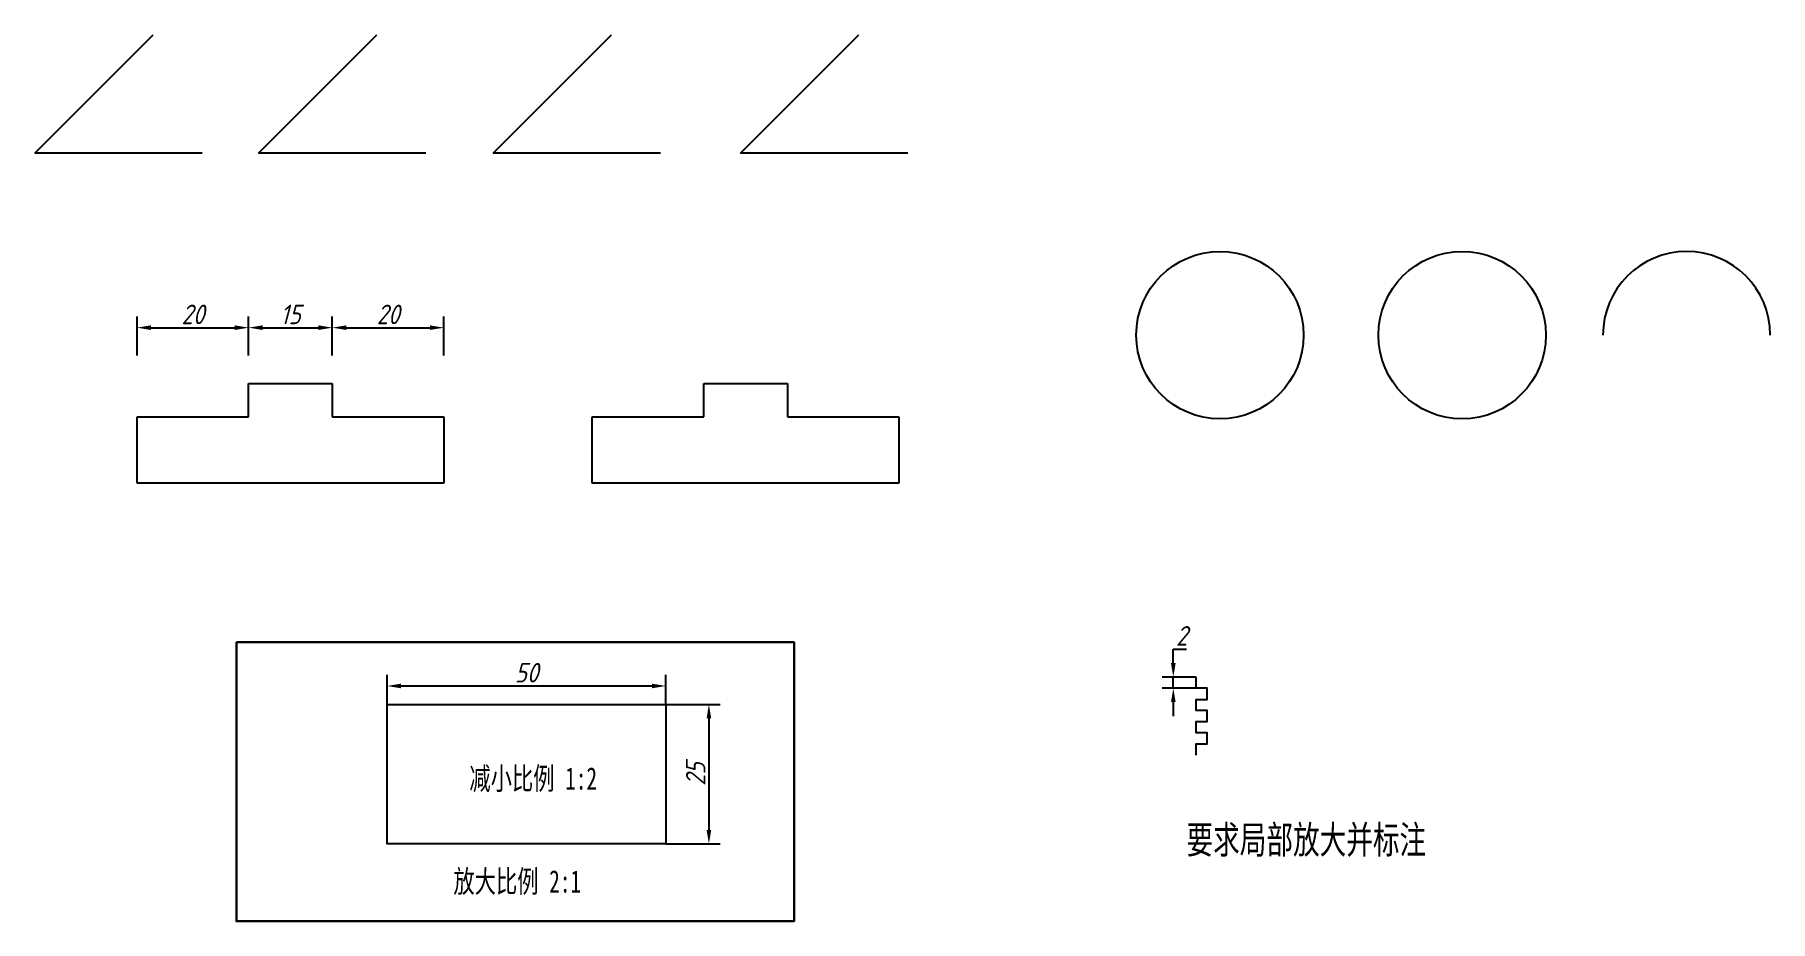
# Model space of a CAD drawing. Header units: millimetres. Extents: x 250 to 561, y 95 to 254.
import ezdxf

# ---------------------------------------------------------------- set-up
doc = ezdxf.new("R2010")
doc.units = ezdxf.units.MM
doc.styles.add('GB3.5', font='gbeitc.shx', dxfattribs={"bigfont": 'gbcbig.shx'})
doc.styles.add('仿宋', font='', dxfattribs={"width": 0.7})
doc.styles.get('仿宋').set_extended_font_data('FangSong')
doc.dimstyles.new('GD', dxfattribs={"dimtxt": 3.5, "dimasz": 2.5, "dimexe": 2, "dimexo": 2, "dimtad": 1, "dimtoh": 1, "dimdec": 3, "dimdsep": 46, "dimtxsty": 'GB3.5', "dimcen": 2.5, "dimadec": 3, "dimazin": 2, "dimtfac": 1, "dimtdec": 3, "dimtmove": 0, "dimatfit": 3, "dimfxl": 0, "dimarcsym": 0})
doc.dimstyles.new('正常标注', dxfattribs={"dimtxt": 3.5, "dimasz": 2.5, "dimexe": 2, "dimexo": 0, "dimtad": 1, "dimtoh": 1, "dimdec": 3, "dimdsep": 46, "dimtxsty": 'GB3.5', "dimcen": 2.5, "dimadec": 3, "dimazin": 2, "dimtfac": 1, "dimtdec": 3, "dimtmove": 0, "dimatfit": 3, "dimfxl": 0, "dimarcsym": 0})

# ---------------------------------------------------------------- blocks, each defined once
blk = doc.blocks.new('*D1')
at = {"color": 0, "lineweight": -2, "transparency": 16777216}
for p, q in [((288.41, 196.52), (288.41, 203.52)), ((303.41, 196.52), (303.41, 203.52)), ((290.91, 201.52), (300.91, 201.52))]:
    blk.add_line(p, q, dxfattribs=at)
at = {"color": 0, "transparency": 16777216}
for points in [[(290.91, 201.94), (290.91, 201.11), (288.41, 201.52)], [(300.91, 201.94), (300.91, 201.11), (303.41, 201.52)]]:
    blk.add_solid(points, dxfattribs=at)
at = {"layer": 'Defpoints', "color": 0, "transparency": 16777216}
for p in [(303.41, 201.52), (288.41, 191.52), (303.41, 191.52)]:
    blk.add_point(p, dxfattribs=at)
at = {"color": 0, "transparency": 16777216, "insert": (295.91, 203.9), "char_height": 3.5, "attachment_point": 5, "style": 'GB3.5'}
blk.add_mtext('15', dxfattribs=at)
blk = doc.blocks.new('*D2')
at = {"color": 0, "lineweight": -2, "transparency": 16777216}
for p, q in [((268.41, 196.52), (268.41, 203.52)), ((288.41, 196.52), (288.41, 203.52)), ((270.91, 201.52), (285.91, 201.52))]:
    blk.add_line(p, q, dxfattribs=at)
at = {"color": 0, "transparency": 16777216}
for points in [[(270.91, 201.94), (270.91, 201.11), (268.41, 201.52)], [(285.91, 201.94), (285.91, 201.11), (288.41, 201.52)]]:
    blk.add_solid(points, dxfattribs=at)
at = {"layer": 'Defpoints', "color": 0, "transparency": 16777216}
for p in [(288.41, 201.52), (268.41, 185.52), (288.41, 185.52)]:
    blk.add_point(p, dxfattribs=at)
at = {"color": 0, "transparency": 16777216, "insert": (278.41, 203.9), "char_height": 3.5, "attachment_point": 5, "style": 'GB3.5'}
blk.add_mtext('20', dxfattribs=at)
blk = doc.blocks.new('*D3')
at = {"color": 0, "lineweight": -2, "transparency": 16777216}
for p, q in [((303.41, 196.52), (303.41, 203.52)), ((323.41, 196.52), (323.41, 203.52)), ((305.91, 201.52), (320.91, 201.52))]:
    blk.add_line(p, q, dxfattribs=at)
at = {"color": 0, "transparency": 16777216}
for points in [[(305.91, 201.94), (305.91, 201.11), (303.41, 201.52)], [(320.91, 201.94), (320.91, 201.11), (323.41, 201.52)]]:
    blk.add_solid(points, dxfattribs=at)
at = {"layer": 'Defpoints', "color": 0, "transparency": 16777216}
for p in [(323.41, 201.52), (303.41, 185.52), (323.41, 185.52)]:
    blk.add_point(p, dxfattribs=at)
at = {"color": 0, "transparency": 16777216, "insert": (313.41, 203.9), "char_height": 3.5, "attachment_point": 5, "style": 'GB3.5'}
blk.add_mtext('20', dxfattribs=at)
blk = doc.blocks.new('*D5')
at = {"color": 0, "lineweight": -2, "transparency": 16777216}
for p, q in [((363.23, 134.01), (372.93, 134.01)), ((370.93, 131.51), (370.93, 111.51)), ((363.23, 109.01), (372.93, 109.01))]:
    blk.add_line(p, q, dxfattribs=at)
at = {"color": 0, "transparency": 16777216}
for points in [[(370.52, 131.51), (371.35, 131.51), (370.93, 134.01)], [(370.52, 111.51), (371.35, 111.51), (370.93, 109.01)]]:
    blk.add_solid(points, dxfattribs=at)
at = {"layer": 'Defpoints', "color": 0, "transparency": 16777216}
for p in [(363.23, 134.01), (363.23, 109.01), (370.93, 109.01)]:
    blk.add_point(p, dxfattribs=at)
at = {"color": 0, "transparency": 16777216, "insert": (368.56, 121.51), "char_height": 3.5, "attachment_point": 5, "rotation": 90, "style": 'GB3.5'}
blk.add_mtext('25', dxfattribs=at)
blk = doc.blocks.new('*D9')
at = {"color": 0, "lineweight": -2, "transparency": 16777216}
for p, q in [((313.23, 134.01), (313.23, 139.31)), ((315.73, 137.31), (360.73, 137.31)), ((363.23, 134.01), (363.23, 139.31))]:
    blk.add_line(p, q, dxfattribs=at)
at = {"color": 0, "transparency": 16777216}
for points in [[(315.73, 137.72), (315.73, 136.89), (313.23, 137.31)], [(360.73, 137.72), (360.73, 136.89), (363.23, 137.31)]]:
    blk.add_solid(points, dxfattribs=at)
at = {"layer": 'Defpoints', "color": 0, "transparency": 16777216}
for p in [(363.23, 137.31), (313.23, 134.01), (363.23, 134.01)]:
    blk.add_point(p, dxfattribs=at)
at = {"color": 0, "transparency": 16777216, "insert": (338.23, 139.68), "char_height": 3.5, "attachment_point": 5, "style": 'GB3.5'}
blk.add_mtext('50', dxfattribs=at)
blk = doc.blocks.new('*D12')
at = {"color": 0, "lineweight": -2, "transparency": 16777216}
for p, q in [((454.19, 141.41), (454.19, 143.91)), ((454.19, 143.91), (456.56, 143.91)), ((458.29, 138.91), (452.19, 138.91)), ((458.29, 136.91), (452.19, 136.91)), ((454.19, 136.91), (454.19, 138.91)), ((454.19, 134.41), (454.19, 131.91))]:
    blk.add_line(p, q, dxfattribs=at)
at = {"color": 0, "transparency": 16777216}
for points in [[(453.77, 141.41), (454.61, 141.41), (454.19, 138.91)], [(453.77, 134.41), (454.61, 134.41), (454.19, 136.91)]]:
    blk.add_solid(points, dxfattribs=at)
at = {"layer": 'Defpoints', "color": 0, "transparency": 16777216}
for p in [(454.19, 136.91), (458.29, 138.91), (458.29, 136.91)]:
    blk.add_point(p, dxfattribs=at)
at = {"color": 0, "transparency": 16777216, "insert": (455.69, 146.29), "char_height": 3.5, "attachment_point": 5, "style": 'GB3.5'}
blk.add_mtext('2', dxfattribs=at)

msp = doc.modelspace()

# ---------------------------------------------------------------- linework, layer by layer
at = {"color": 7}
for p, q in [((250.0601, 232.8113), (271.2733, 254.0245)), ((290.1763, 232.8113), (311.3895, 254.0245)), ((332.2451, 232.8113), (353.4584, 254.0245)), ((376.6215, 232.8113), (397.8347, 254.0245)), ((280.0601, 232.8113), (250.0601, 232.8113)), ((320.1763, 232.8113), (290.1763, 232.8113)), ((362.2451, 232.8113), (332.2451, 232.8113)), ((406.6215, 232.8113), (376.6215, 232.8113)), ((288.4094, 185.5181), (288.4094, 191.5181)), ((288.4094, 191.5181), (303.4094, 191.5181)), ((303.4094, 191.5181), (303.4094, 185.5181)), ((370.0069, 185.5181), (370.0069, 191.5181)), ((370.0069, 191.5181), (385.0069, 191.5181)), ((385.0069, 191.5181), (385.0069, 185.5181)), ((268.4094, 185.5181), (288.4094, 185.5181)), ((268.4094, 173.6711), (268.4094, 185.5181)), ((303.4094, 185.5181), (323.4094, 185.5181)), ((323.4094, 185.5181), (323.4094, 173.6711)), ((350.0069, 185.5181), (370.0069, 185.5181)), ((350.0069, 173.6711), (350.0069, 185.5181)), ((385.0069, 185.5181), (405.0069, 185.5181)), ((405.0069, 185.5181), (405.0069, 173.6711)), ((323.4094, 173.6711), (268.4094, 173.6711)), ((405.0069, 173.6711), (350.0069, 173.6711))]:
    msp.add_line(p, q, dxfattribs=at)
at = {"color": 6, "lineweight": 30}
msp.add_lwpolyline([(286.2164, 145.1359), (386.2164, 145.1359), (386.2164, 95.1359), (286.2164, 95.1359)], close=True, dxfattribs=at)
at = {"color": 7}
msp.add_lwpolyline([(458.2909, 124.9122), (458.2909, 126.9122), (460.2909, 126.9122), (460.2909, 128.9122), (458.2909, 128.9122), (458.2909, 130.9122), (460.2909, 130.9122), (460.2909, 132.9122), (458.2909, 132.9122), (458.2909, 134.9122), (460.2909, 134.9122), (460.2909, 136.9122), (458.2909, 136.9122), (458.2909, 138.9122)], dxfattribs=at)
at = {"color": 2}
msp.add_lwpolyline([(313.2338, 134.0079), (363.2338, 134.0079), (363.2338, 109.0079), (313.2338, 109.0079)], close=True, dxfattribs=at)
at = {"color": 7}
for centre in [(462.5519, 200.1875), (505.9792, 200.1875)]:
    msp.add_circle(centre, 15, dxfattribs=at)
msp.add_arc((546.2217, 200.1875), 15, 0, 180, dxfattribs=at)

# ---------------------------------------------------------------- texts
at = {"color": 2, "attachment_point": 1, "style": '仿宋'}
for s, width, heights, insert, char_height in [('{\\fKaiTi|b0|i0|c134|p49;减小比例 1:2}', 24.854074, [0], (327.985, 122.733), 4), ('要求局部放大并标注', 52.703811, [11.5721], (456.5565, 112.2549), 5), ('{\\C6;放大比例 2:1}', 29.912066, [0], (325.1225, 104.2904), 4)]:
    msp.add_mtext_dynamic_manual_height_columns(s, width=width, gutter_width=12.5, heights=heights, dxfattribs=dict(at, insert=insert, char_height=char_height))

# ---------------------------------------------------------------- dimensions: what is measured, and where the dimension line sits
at = {"color": 3}
for base, p1, p2, dimstyle, picture, middle in [((288.4094, 201.5221), (268.4094, 185.5181), (288.4094, 185.5181), 'GD', '*D2', (278.4094, 203.8971)), ((303.4094, 201.5221), (288.4094, 191.5181), (303.4094, 191.5181), 'GD', '*D1', (295.9094, 203.8971)), ((323.4094, 201.5221), (303.4094, 185.5181), (323.4094, 185.5181), 'GD', '*D3', (313.4094, 203.8971)), ((363.2338, 137.3061), (313.2338, 134.0079), (363.2338, 134.0079), '正常标注', '*D9', (338.2338, 139.6811))]:
    dim = msp.add_linear_dim(base=base, p1=p1, p2=p2, dimstyle=dimstyle, dxfattribs=at)
    dim.commit()
    dim.dimension.update_dxf_attribs({"geometry": picture, "text_midpoint": middle})
dim = msp.add_linear_dim(base=(454.1896, 136.9122), p1=(458.2909, 138.9122), p2=(458.2909, 136.9122), angle=90, dimstyle='正常标注', dxfattribs=at)
dim.commit()
dim.dimension.update_dxf_attribs({"geometry": '*D12', "text_midpoint": (455.6896, 143.9122), "dimtype": 160})
dim = msp.add_linear_dim(base=(370.9325, 109.0079), p1=(363.2338, 134.0079), p2=(363.2338, 109.0079), angle=90, dimstyle='正常标注', dxfattribs=at)
dim.commit()
dim.dimension.update_dxf_attribs({"geometry": '*D5', "text_midpoint": (368.5575, 121.5079)})

doc.saveas('drawing.dxf')
